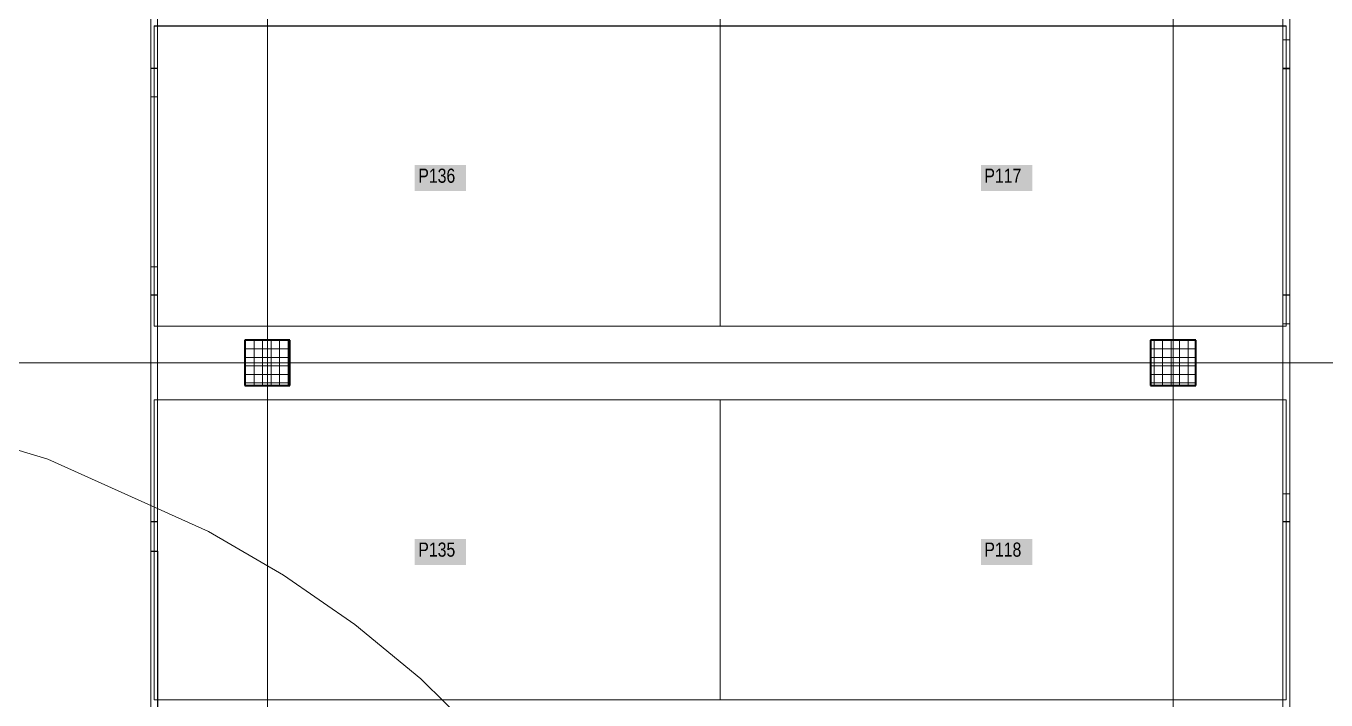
# Model space of a CAD drawing. Extents: x -1067 to 613, y -179 to 712.
# Drawn here: x -507.7 to -278.1, y 212.4 to 331.4 of the extents above; entities that cross this region are included whole.
import ezdxf
from ezdxf.lldxf.tags import DXFTag

# ---------------------------------------------------------------- set-up
doc = ezdxf.new("R2010")
doc.units = 0
doc.layers.get('0').update_dxf_attribs({"lineweight": 13})
for name, color, linetype, lineweight in [('C-PRKG-____-IDEN', 7, 'Continuous', 5), ('C-PRKG-____-OTLN', 7, 'Continuous', 9), ('S-COLS-____-MCUT', 7, 'Continuous', 35), ('S-COLS-____-OTLN', 7, 'Continuous', 9), ('S-GRID-____-OTLN', 7, 'Continuous', 5)]:
    doc.layers.add(name, color=color, linetype=linetype, lineweight=lineweight)
doc.layers.add('EL01_WAN_Leitung_HLKS', color=5, linetype='Continuous', lineweight=13, true_color=0x0000ff)
doc.layers.add('EL01_WAN_Leuchten', color=7, linetype='Continuous', lineweight=13, true_color=0x0080ff)
doc.styles.get("Standard").update_dxf_attribs({"font": 'arial.ttf'})
tags = doc.linetypes.add('_Rasterlinie_', pattern=[0.375, 0.2, -0.05, 0.075, -0.05]).pattern_tags.tags
tags[10:11] = [DXFTag(74, 4), DXFTag(75, 0), DXFTag(340, '0'), DXFTag(46, 1.0), DXFTag(50, 0.0), DXFTag(44, 0.0), DXFTag(45, 0.0)]
tags[8:9] = [DXFTag(74, 4), DXFTag(75, 0), DXFTag(340, '0'), DXFTag(46, 1.0), DXFTag(50, 0.0), DXFTag(44, 0.0), DXFTag(45, 0.0)]
tags[6:7] = [DXFTag(74, 4), DXFTag(75, 0), DXFTag(340, '0'), DXFTag(46, 1.0), DXFTag(50, 0.0), DXFTag(44, 0.0), DXFTag(45, 0.0)]
tags[4:5] = [DXFTag(74, 4), DXFTag(75, 0), DXFTag(340, '0'), DXFTag(46, 1.0), DXFTag(50, 0.0), DXFTag(44, 0.0), DXFTag(45, 0.0)]

# ---------------------------------------------------------------- blocks, each defined once
blk = doc.blocks.new('Referenz-A0UJ3194XE', base_point=(-1062.18, -175.86))
at = {"layer": 'C-PRKG-____-IDEN', "color": 7, "linetype": 'Continuous', "ltscale": 0.13, "true_color": 0xffffff}
for points in [[(-439.05, 302.21), (-429.98, 302.21), (-439.05, 306.81)], [(-429.98, 302.21), (-439.05, 306.81), (-429.98, 306.81)], [(-339.05, 302.21), (-329.98, 302.21), (-339.05, 306.81)], [(-329.98, 302.21), (-339.05, 306.81), (-329.98, 306.81)], [(-439.05, 236.19), (-429.98, 236.19), (-439.05, 240.78)], [(-429.98, 236.19), (-439.05, 240.78), (-429.98, 240.78)], [(-339.05, 236.19), (-329.98, 236.19), (-339.05, 240.78)], [(-329.98, 236.19), (-339.05, 240.78), (-329.98, 240.78)]]:
    blk.add_solid(points, dxfattribs=at)
at = {"layer": 'C-PRKG-____-OTLN', "color": 0, "linetype": 'Continuous', "ltscale": 0.13}
for p, q in [((-385.1, 331.37), (-385.1, 384.35)), ((-485.1, 331.37), (-485.1, 278.38)), ((-385.1, 331.37), (-485.1, 331.37)), ((-485.1, 331.37), (-485.1, 331.36)), ((-485.1, 331.37), (-385.1, 331.37)), ((-485.1, 331.36), (-485.1, 331.37)), ((-485.1, 331.36), (-385.1, 331.36)), ((-485.1, 331.36), (-485.1, 278.38)), ((-485.1, 331.36), (-385.1, 331.36)), ((-485.1, 278.38), (-485.1, 331.36)), ((-485.1, 331.36), (-385.1, 331.36)), ((-385.1, 331.36), (-485.1, 331.36)), ((-385.1, 278.38), (-385.1, 331.37)), ((-385.1, 331.36), (-385.1, 331.37)), ((-385.1, 331.36), (-385.1, 331.37)), ((-285.1, 331.37), (-385.1, 331.37)), ((-385.1, 331.37), (-385.1, 278.38)), ((-385.1, 331.37), (-385.1, 331.36)), ((-385.1, 331.37), (-385.1, 331.36)), ((-385.1, 331.36), (-385.1, 278.38)), ((-385.1, 331.36), (-385.1, 278.38)), ((-385.1, 331.36), (-385.1, 278.38)), ((-285.1, 331.36), (-385.1, 331.36)), ((-385.1, 278.38), (-385.1, 331.36)), ((-385.1, 331.36), (-285.1, 331.36)), ((-285.1, 331.36), (-385.1, 331.36)), ((-285.1, 331.36), (-385.1, 331.36)), ((-285.1, 278.38), (-285.1, 331.37)), ((-285.1, 331.36), (-285.1, 331.37)), ((-285.1, 331.37), (-285.1, 331.36)), ((-285.1, 331.36), (-285.1, 278.38)), ((-285.1, 331.36), (-285.1, 278.38)), ((-485.1, 278.38), (-385.1, 278.38)), ((-485.1, 278.38), (-385.1, 278.38)), ((-385.1, 278.38), (-485.1, 278.38)), ((-485.1, 278.38), (-485.1, 278.38)), ((-385.1, 278.38), (-385.1, 278.38)), ((-285.1, 278.38), (-385.1, 278.38)), ((-385.1, 278.38), (-285.1, 278.38)), ((-285.1, 278.38), (-385.1, 278.38)), ((-385.1, 278.38), (-385.1, 278.38)), ((-285.1, 278.38), (-285.1, 278.38)), ((-485.1, 265.34), (-385.1, 265.34)), ((-485.1, 212.36), (-485.1, 265.34)), ((-385.1, 265.34), (-485.1, 265.34)), ((-485.1, 265.34), (-485.1, 212.36)), ((-485.1, 212.36), (-485.1, 265.34)), ((-485.1, 265.34), (-385.1, 265.34)), ((-485.1, 265.34), (-485.1, 265.34)), ((-385.1, 212.36), (-385.1, 265.34)), ((-385.1, 212.36), (-385.1, 265.34)), ((-385.1, 265.34), (-385.1, 212.36)), ((-385.1, 265.34), (-385.1, 265.34)), ((-385.1, 212.36), (-385.1, 265.34)), ((-285.1, 265.34), (-385.1, 265.34)), ((-285.1, 265.34), (-385.1, 265.34)), ((-385.1, 265.34), (-385.1, 212.36)), ((-385.1, 212.36), (-385.1, 265.34)), ((-385.1, 265.34), (-285.1, 265.34)), ((-385.1, 265.34), (-385.1, 265.34)), ((-285.1, 212.36), (-285.1, 265.34)), ((-285.1, 212.36), (-285.1, 265.34)), ((-285.1, 265.34), (-285.1, 212.36)), ((-285.1, 265.34), (-285.1, 265.34)), ((-485.1, 212.36), (-385.1, 212.36)), ((-485.1, 212.36), (-385.1, 212.36)), ((-385.1, 212.36), (-485.1, 212.36)), ((-485.1, 212.36), (-485.1, 212.36)), ((-385.1, 212.36), (-385.1, 212.36)), ((-285.1, 212.36), (-385.1, 212.36)), ((-385.1, 212.36), (-285.1, 212.36)), ((-285.1, 212.36), (-385.1, 212.36)), ((-385.1, 212.36), (-385.1, 212.36)), ((-285.1, 212.36), (-285.1, 212.36))]:
    blk.add_line(p, q, dxfattribs=at)
at = {"layer": 'S-COLS-____-MCUT', "color": 0, "linetype": 'Continuous', "ltscale": 0.35}
for p, q in [((-461.1, 275.88), (-469.1, 275.88)), ((-469.1, 275.88), (-469.1, 267.88)), ((-461.1, 267.88), (-461.1, 275.88)), ((-301.1, 275.88), (-309.1, 275.88)), ((-309.1, 275.88), (-309.1, 267.88)), ((-301.1, 267.88), (-301.1, 275.88)), ((-469.1, 267.88), (-461.1, 267.88)), ((-309.1, 267.88), (-301.1, 267.88))]:
    blk.add_line(p, q, dxfattribs=at)
at = {"layer": 'S-COLS-____-OTLN', "color": 0, "linetype": 'Continuous', "ltscale": 0.13}
for p, q in [((-469.1, 275.84), (-461.1, 275.84)), ((-468.94, 267.88), (-468.94, 275.88)), ((-467.44, 267.88), (-467.44, 275.88)), ((-465.94, 267.88), (-465.94, 275.88)), ((-464.44, 267.88), (-464.44, 275.88)), ((-462.94, 267.88), (-462.94, 275.88)), ((-461.44, 267.88), (-461.44, 275.88)), ((-309.1, 275.84), (-301.1, 275.84)), ((-308.44, 267.88), (-308.44, 275.88)), ((-306.94, 267.88), (-306.94, 275.88)), ((-305.44, 267.88), (-305.44, 275.88)), ((-303.94, 267.88), (-303.94, 275.88)), ((-302.44, 267.88), (-302.44, 275.88)), ((-469.1, 274.34), (-461.1, 274.34)), ((-309.1, 274.34), (-301.1, 274.34)), ((-469.1, 272.84), (-461.1, 272.84)), ((-469.1, 271.34), (-461.1, 271.34)), ((-309.1, 272.84), (-301.1, 272.84)), ((-309.1, 271.34), (-301.1, 271.34)), ((-469.1, 269.84), (-461.1, 269.84)), ((-309.1, 269.84), (-301.1, 269.84)), ((-469.1, 268.34), (-461.1, 268.34)), ((-309.1, 268.34), (-301.1, 268.34))]:
    blk.add_line(p, q, dxfattribs=at)
at = {"layer": 'S-GRID-____-OTLN', "color": 0, "linetype": '_Rasterlinie_', "ltscale": 0.13}
for p, q in [((-465.1, -171.09), (-465.1, 546.38)), ((-305.1, -171.09), (-305.1, 546.38)), ((-1046.54, 271.88), (-144.67, 271.88))]:
    blk.add_line(p, q, dxfattribs=at)
at = {"layer": 'C-PRKG-____-IDEN', "color": 0, "linetype": 'Continuous', "ltscale": 0.13, "char_height": 2.5, "attachment_point": 1}
for s, insert in [('{\\W0.8;\\fArial;P136}', (-438.43, 306.18)), ('{\\W0.8;\\fArial;P117}', (-338.43, 306.18)), ('{\\W0.8;\\fArial;P135}', (-438.43, 240.16)), ('{\\W0.8;\\fArial;P118}', (-338.43, 240.16))]:
    blk.add_mtext(s, dxfattribs=dict(at, insert=insert))
blk = doc.blocks.new('LED-Langfeldleuchte 37W-A0UJ31FSXE', base_point=(-485.67, 208.61))
at = {"color": 0, "linetype": 'ByBlock', "lineweight": -2, "ltscale": 0.13}
for p, q in [((-485.67, 238.6), (-485.67, 238.61)), ((-485.67, 208.62), (-485.67, 238.61)), ((-485.67, 238.61), (-484.47, 238.61)), ((-485.67, 208.61), (-485.67, 238.6)), ((-485.67, 238.6), (-484.47, 238.6)), ((-484.47, 238.6), (-484.47, 238.61)), ((-484.47, 238.61), (-484.47, 208.62)), ((-484.47, 238.6), (-484.47, 208.61)), ((-485.67, 208.61), (-485.67, 208.62)), ((-484.47, 208.62), (-485.67, 208.62)), ((-484.47, 208.61), (-485.67, 208.61)), ((-484.47, 208.61), (-484.47, 208.62))]:
    blk.add_line(p, q, dxfattribs=at)
blk = doc.blocks.new('Kabelkanal-A0UJ31G2XE', base_point=(-485.7, 203.82))
at = {"color": 0, "linetype": 'ByBlock', "lineweight": -2, "ltscale": 0.13}
for p, q in [((-485.69, 243.81), (-485.69, 243.84)), ((-485.69, 243.84), (-484.49, 243.84)), ((-485.69, 203.85), (-485.69, 243.84)), ((-485.69, 243.81), (-484.49, 243.81)), ((-485.69, 203.82), (-485.69, 243.81)), ((-484.49, 243.81), (-484.49, 243.84)), ((-484.49, 243.84), (-484.49, 203.85)), ((-484.49, 243.81), (-484.49, 203.82)), ((-485.69, 203.82), (-485.69, 203.85)), ((-484.49, 203.85), (-485.69, 203.85)), ((-484.49, 203.82), (-485.69, 203.82)), ((-484.49, 203.82), (-484.49, 203.85))]:
    blk.add_line(p, q, dxfattribs=at)
blk = doc.blocks.new('LED-Langfeldleuchte 37W-A0UJ31KAXE', base_point=(-285.7, 248.76))
at = {"color": 0, "linetype": 'ByBlock', "lineweight": -2, "ltscale": 0.13}
for p, q in [((-285.69, 278.76), (-285.69, 278.76)), ((-285.69, 248.76), (-285.69, 278.76)), ((-285.69, 278.76), (-284.49, 278.76)), ((-285.69, 248.77), (-285.69, 278.76)), ((-285.69, 278.76), (-284.49, 278.76)), ((-284.49, 278.76), (-284.49, 278.76)), ((-284.49, 278.76), (-284.49, 248.76)), ((-284.49, 278.76), (-284.49, 248.77)), ((-285.69, 248.76), (-285.69, 248.77)), ((-284.49, 248.77), (-285.69, 248.77)), ((-284.49, 248.76), (-285.69, 248.76)), ((-284.49, 248.76), (-284.49, 248.77))]:
    blk.add_line(p, q, dxfattribs=at)
blk = doc.blocks.new('Kabelkanal-A0UJ31MAXE', base_point=(-285.7, 283.85))
at = {"color": 0, "linetype": 'ByBlock', "lineweight": -2, "ltscale": 0.13}
for p, q in [((-285.69, 323.84), (-285.69, 323.87)), ((-285.69, 323.87), (-284.49, 323.87)), ((-285.69, 283.87), (-285.69, 323.87)), ((-285.69, 323.84), (-284.49, 323.84)), ((-285.69, 283.85), (-285.69, 323.84)), ((-284.49, 323.84), (-284.49, 323.87)), ((-284.49, 323.87), (-284.49, 283.87)), ((-284.49, 323.84), (-284.49, 283.85)), ((-285.69, 283.85), (-285.69, 283.87)), ((-284.49, 283.87), (-285.69, 283.87)), ((-284.49, 283.85), (-285.69, 283.85)), ((-284.49, 283.85), (-284.49, 283.87))]:
    blk.add_line(p, q, dxfattribs=at)
blk = doc.blocks.new('Kabelkanal-A0UJ31MMXE', base_point=(-285.7, 243.83))
at = {"color": 0, "linetype": 'ByBlock', "lineweight": -2, "ltscale": 0.13}
for p, q in [((-285.69, 283.83), (-285.69, 283.85)), ((-285.69, 283.85), (-284.49, 283.85)), ((-285.69, 243.86), (-285.69, 283.85)), ((-285.69, 283.83), (-284.49, 283.83)), ((-285.69, 243.83), (-285.69, 283.83)), ((-284.49, 283.83), (-284.49, 283.85)), ((-284.49, 283.85), (-284.49, 243.86)), ((-284.49, 283.83), (-284.49, 243.83)), ((-285.69, 243.83), (-285.69, 243.86)), ((-284.49, 243.86), (-285.69, 243.86)), ((-284.49, 243.83), (-285.69, 243.83)), ((-284.49, 243.83), (-284.49, 243.86))]:
    blk.add_line(p, q, dxfattribs=at)
blk = doc.blocks.new('Kabelkanal-A0UJ31O4XE', base_point=(-485.7, 283.87))
at = {"color": 0, "linetype": 'ByBlock', "lineweight": -2, "ltscale": 0.13}
for p, q in [((-485.69, 323.86), (-485.69, 323.89)), ((-485.69, 323.89), (-484.49, 323.89)), ((-485.69, 283.9), (-485.69, 323.89)), ((-485.69, 323.86), (-484.49, 323.86)), ((-485.69, 283.87), (-485.69, 323.86)), ((-484.49, 323.86), (-484.49, 323.89)), ((-484.49, 323.89), (-484.49, 283.9)), ((-484.49, 323.86), (-484.49, 283.87)), ((-485.69, 283.87), (-485.69, 283.9)), ((-484.49, 283.9), (-485.69, 283.9)), ((-484.49, 283.87), (-485.69, 283.87)), ((-484.49, 283.87), (-484.49, 283.9))]:
    blk.add_line(p, q, dxfattribs=at)
blk = doc.blocks.new('Kabelkanal-A0UJ31Q4XE', base_point=(-485.7, 243.86))
at = {"color": 0, "linetype": 'ByBlock', "lineweight": -2, "ltscale": 0.13}
for p, q in [((-485.69, 283.85), (-485.69, 283.88)), ((-485.69, 283.88), (-484.49, 283.88)), ((-485.69, 243.89), (-485.69, 283.88)), ((-485.69, 283.85), (-484.49, 283.85)), ((-485.69, 243.86), (-485.69, 283.85)), ((-484.49, 283.85), (-484.49, 283.88)), ((-484.49, 283.88), (-484.49, 243.89)), ((-484.49, 283.85), (-484.49, 243.86)), ((-485.69, 243.86), (-485.69, 243.89)), ((-484.49, 243.89), (-485.69, 243.89)), ((-484.49, 243.86), (-485.69, 243.86)), ((-484.49, 243.86), (-484.49, 243.89))]:
    blk.add_line(p, q, dxfattribs=at)
blk = doc.blocks.new('Kabelkanal-A0UJ31S0XE', base_point=(-485.7, 283.85))
at = {"color": 0, "linetype": 'ByBlock', "lineweight": -2, "ltscale": 0.13}
for p, q in [((-485.69, 323.84), (-485.69, 323.87)), ((-485.69, 323.87), (-484.49, 323.87)), ((-485.69, 283.88), (-485.69, 323.87)), ((-485.69, 323.84), (-484.49, 323.84)), ((-485.69, 283.85), (-485.69, 323.84)), ((-484.49, 323.84), (-484.49, 323.87)), ((-484.49, 323.87), (-484.49, 283.88)), ((-484.49, 323.84), (-484.49, 283.85)), ((-485.69, 283.85), (-485.69, 283.88)), ((-484.49, 283.88), (-485.69, 283.88)), ((-484.49, 283.85), (-485.69, 283.85)), ((-484.49, 283.85), (-484.49, 283.88))]:
    blk.add_line(p, q, dxfattribs=at)
blk = doc.blocks.new('Kabelkanal-A0UJ31TWXE', base_point=(-285.7, 283.83))
at = {"color": 0, "linetype": 'ByBlock', "lineweight": -2, "ltscale": 0.13}
for p, q in [((-285.69, 323.82), (-285.69, 323.85)), ((-285.69, 323.85), (-284.49, 323.85)), ((-285.69, 283.85), (-285.69, 323.85)), ((-285.69, 323.82), (-284.49, 323.82)), ((-285.69, 283.83), (-285.69, 323.82)), ((-284.49, 323.82), (-284.49, 323.85)), ((-284.49, 323.85), (-284.49, 283.85)), ((-284.49, 323.82), (-284.49, 283.83)), ((-285.69, 283.83), (-285.69, 283.85)), ((-284.49, 283.85), (-285.69, 283.85)), ((-284.49, 283.83), (-285.69, 283.83)), ((-284.49, 283.83), (-284.49, 283.85))]:
    blk.add_line(p, q, dxfattribs=at)
blk = doc.blocks.new('Kabelkanal-A0UJ31VYXE', base_point=(-285.7, 323.89))
at = {"color": 0, "linetype": 'ByBlock', "lineweight": -2, "ltscale": 0.13}
for p, q in [((-285.69, 363.88), (-285.69, 363.91)), ((-285.69, 363.91), (-284.49, 363.91)), ((-285.69, 323.91), (-285.69, 363.91)), ((-285.69, 363.88), (-284.49, 363.88)), ((-285.69, 323.89), (-285.69, 363.88)), ((-284.49, 363.88), (-284.49, 363.91)), ((-284.49, 363.91), (-284.49, 323.91)), ((-284.49, 363.88), (-284.49, 323.89)), ((-285.69, 323.89), (-285.69, 323.91)), ((-284.49, 323.91), (-285.69, 323.91)), ((-284.49, 323.89), (-285.69, 323.89)), ((-284.49, 323.89), (-284.49, 323.91))]:
    blk.add_line(p, q, dxfattribs=at)
blk = doc.blocks.new('LED-Langfeldleuchte 37W-A0UJ31YIXE', base_point=(-485.7, 288.84))
at = {"color": 0, "linetype": 'ByBlock', "lineweight": -2, "ltscale": 0.13}
for p, q in [((-485.69, 318.84), (-485.69, 318.85)), ((-485.69, 288.85), (-485.69, 318.85)), ((-485.69, 318.85), (-484.49, 318.85)), ((-485.69, 288.84), (-485.69, 318.84)), ((-485.69, 318.84), (-484.49, 318.84)), ((-484.49, 318.84), (-484.49, 318.85)), ((-484.49, 318.85), (-484.49, 288.85)), ((-484.49, 318.84), (-484.49, 288.84)), ((-485.69, 288.84), (-485.69, 288.85)), ((-484.49, 288.85), (-485.69, 288.85)), ((-484.49, 288.84), (-485.69, 288.84)), ((-484.49, 288.84), (-484.49, 288.85))]:
    blk.add_line(p, q, dxfattribs=at)
blk = doc.blocks.new('Kabelkanal-A0UJ3212XE', base_point=(-485.7, 323.91))
at = {"color": 0, "linetype": 'ByBlock', "lineweight": -2, "ltscale": 0.13}
for p, q in [((-485.69, 363.9), (-485.69, 363.93)), ((-485.69, 363.93), (-484.49, 363.93)), ((-485.69, 323.94), (-485.69, 363.93)), ((-485.69, 363.9), (-484.49, 363.9)), ((-485.69, 323.91), (-485.69, 363.9)), ((-484.49, 363.9), (-484.49, 363.93)), ((-484.49, 363.93), (-484.49, 323.94)), ((-484.49, 363.9), (-484.49, 323.91)), ((-485.69, 323.91), (-485.69, 323.94)), ((-484.49, 323.94), (-485.69, 323.94)), ((-484.49, 323.91), (-485.69, 323.91)), ((-484.49, 323.91), (-484.49, 323.94))]:
    blk.add_line(p, q, dxfattribs=at)
blk = doc.blocks.new('LED-Langfeldleuchte 37W-A0UJ326AXE', base_point=(-285.7, 328.91))
at = {"color": 0, "linetype": 'ByBlock', "lineweight": -2, "ltscale": 0.13}
for p, q in [((-285.69, 358.9), (-285.69, 358.91)), ((-285.69, 328.91), (-285.69, 358.91)), ((-285.69, 358.91), (-284.49, 358.91)), ((-285.69, 328.91), (-285.69, 358.9)), ((-285.69, 358.9), (-284.49, 358.9)), ((-284.49, 358.9), (-284.49, 358.91)), ((-284.49, 358.91), (-284.49, 328.91)), ((-284.49, 358.9), (-284.49, 328.91)), ((-285.69, 328.91), (-285.69, 328.91)), ((-284.49, 328.91), (-285.69, 328.91)), ((-284.49, 328.91), (-285.69, 328.91)), ((-284.49, 328.91), (-284.49, 328.91))]:
    blk.add_line(p, q, dxfattribs=at)
blk = doc.blocks.new('Kabelkanal-A0UJ326OXE', base_point=(-285.7, 203.79))
at = {"color": 0, "linetype": 'ByBlock', "lineweight": -2, "ltscale": 0.13}
for p, q in [((-285.69, 243.79), (-285.69, 243.81)), ((-285.69, 243.81), (-284.49, 243.81)), ((-285.69, 203.82), (-285.69, 243.81)), ((-285.69, 243.79), (-284.49, 243.79)), ((-285.69, 203.79), (-285.69, 243.79)), ((-284.49, 243.79), (-284.49, 243.81)), ((-284.49, 243.81), (-284.49, 203.82)), ((-284.49, 243.79), (-284.49, 203.79)), ((-285.69, 203.79), (-285.69, 203.82)), ((-284.49, 203.82), (-285.69, 203.82)), ((-284.49, 203.79), (-285.69, 203.79)), ((-284.49, 203.79), (-284.49, 203.82))]:
    blk.add_line(p, q, dxfattribs=at)
blk = doc.blocks.new('Leitung-A0UJ326QXE', base_point=(-594.82, 163.13))
at = {"color": 0, "linetype": 'ByBlock', "lineweight": -2, "ltscale": 0.13}
for p, q in [((-594.82, 271.56), (-564.39, 269.51)), ((-564.39, 269.51), (-533.77, 263.97)), ((-533.77, 263.97), (-503.85, 254.86)), ((-503.85, 254.86), (-475.52, 242.12)), ((-475.52, 242.12), (-462.23, 234.37)), ((-462.23, 234.37), (-449.67, 225.69)), ((-449.67, 225.69), (-437.96, 216.07)), ((-437.96, 216.07), (-427.21, 205.49)), ((-427.21, 205.49), (-424.33, 202.29)), ((-424.33, 202.29), (-421.53, 199.02)), ((-421.53, 199.02), (-416.18, 192.26)), ((-416.18, 192.26), (-411.15, 185.26)), ((-411.15, 185.26), (-406.43, 178.05)), ((-406.43, 178.05), (-401.99, 170.66)), ((-401.99, 170.66), (-397.83, 163.13))]:
    blk.add_line(p, q, dxfattribs=at)

msp = doc.modelspace()

# ---------------------------------------------------------------- block references
at = {"color": 9, "lineweight": 25, "ltscale": 0.25, "true_color": 0xc0c0c0}
msp.add_blockref('Referenz-A0UJ3194XE', (-1062.18, -175.86), dxfattribs=at)
at = {"layer": 'EL01_WAN_Leitung_HLKS', "ltscale": 0.13}
msp.add_blockref('Leitung-A0UJ326QXE', (-594.82, 163.13), dxfattribs=at)
at = {"layer": 'EL01_WAN_Leuchten', "ltscale": 0.13}
for name, p in [('Kabelkanal-A0UJ3212XE', (-485.7, 323.91)), ('Kabelkanal-A0UJ31VYXE', (-285.7, 323.89)), ('LED-Langfeldleuchte 37W-A0UJ326AXE', (-285.7, 328.91)), ('Kabelkanal-A0UJ31O4XE', (-485.7, 283.87)), ('Kabelkanal-A0UJ31S0XE', (-485.7, 283.85)), ('Kabelkanal-A0UJ31MAXE', (-285.7, 283.85)), ('Kabelkanal-A0UJ31TWXE', (-285.7, 283.83)), ('LED-Langfeldleuchte 37W-A0UJ31YIXE', (-485.7, 288.84)), ('Kabelkanal-A0UJ31Q4XE', (-485.7, 243.86)), ('Kabelkanal-A0UJ31MMXE', (-285.7, 243.83)), ('LED-Langfeldleuchte 37W-A0UJ31KAXE', (-285.7, 248.76)), ('Kabelkanal-A0UJ31G2XE', (-485.7, 203.82)), ('Kabelkanal-A0UJ326OXE', (-285.7, 203.79)), ('LED-Langfeldleuchte 37W-A0UJ31FSXE', (-485.67, 208.61))]:
    msp.add_blockref(name, p, dxfattribs=at)

doc.saveas('drawing.dxf')
